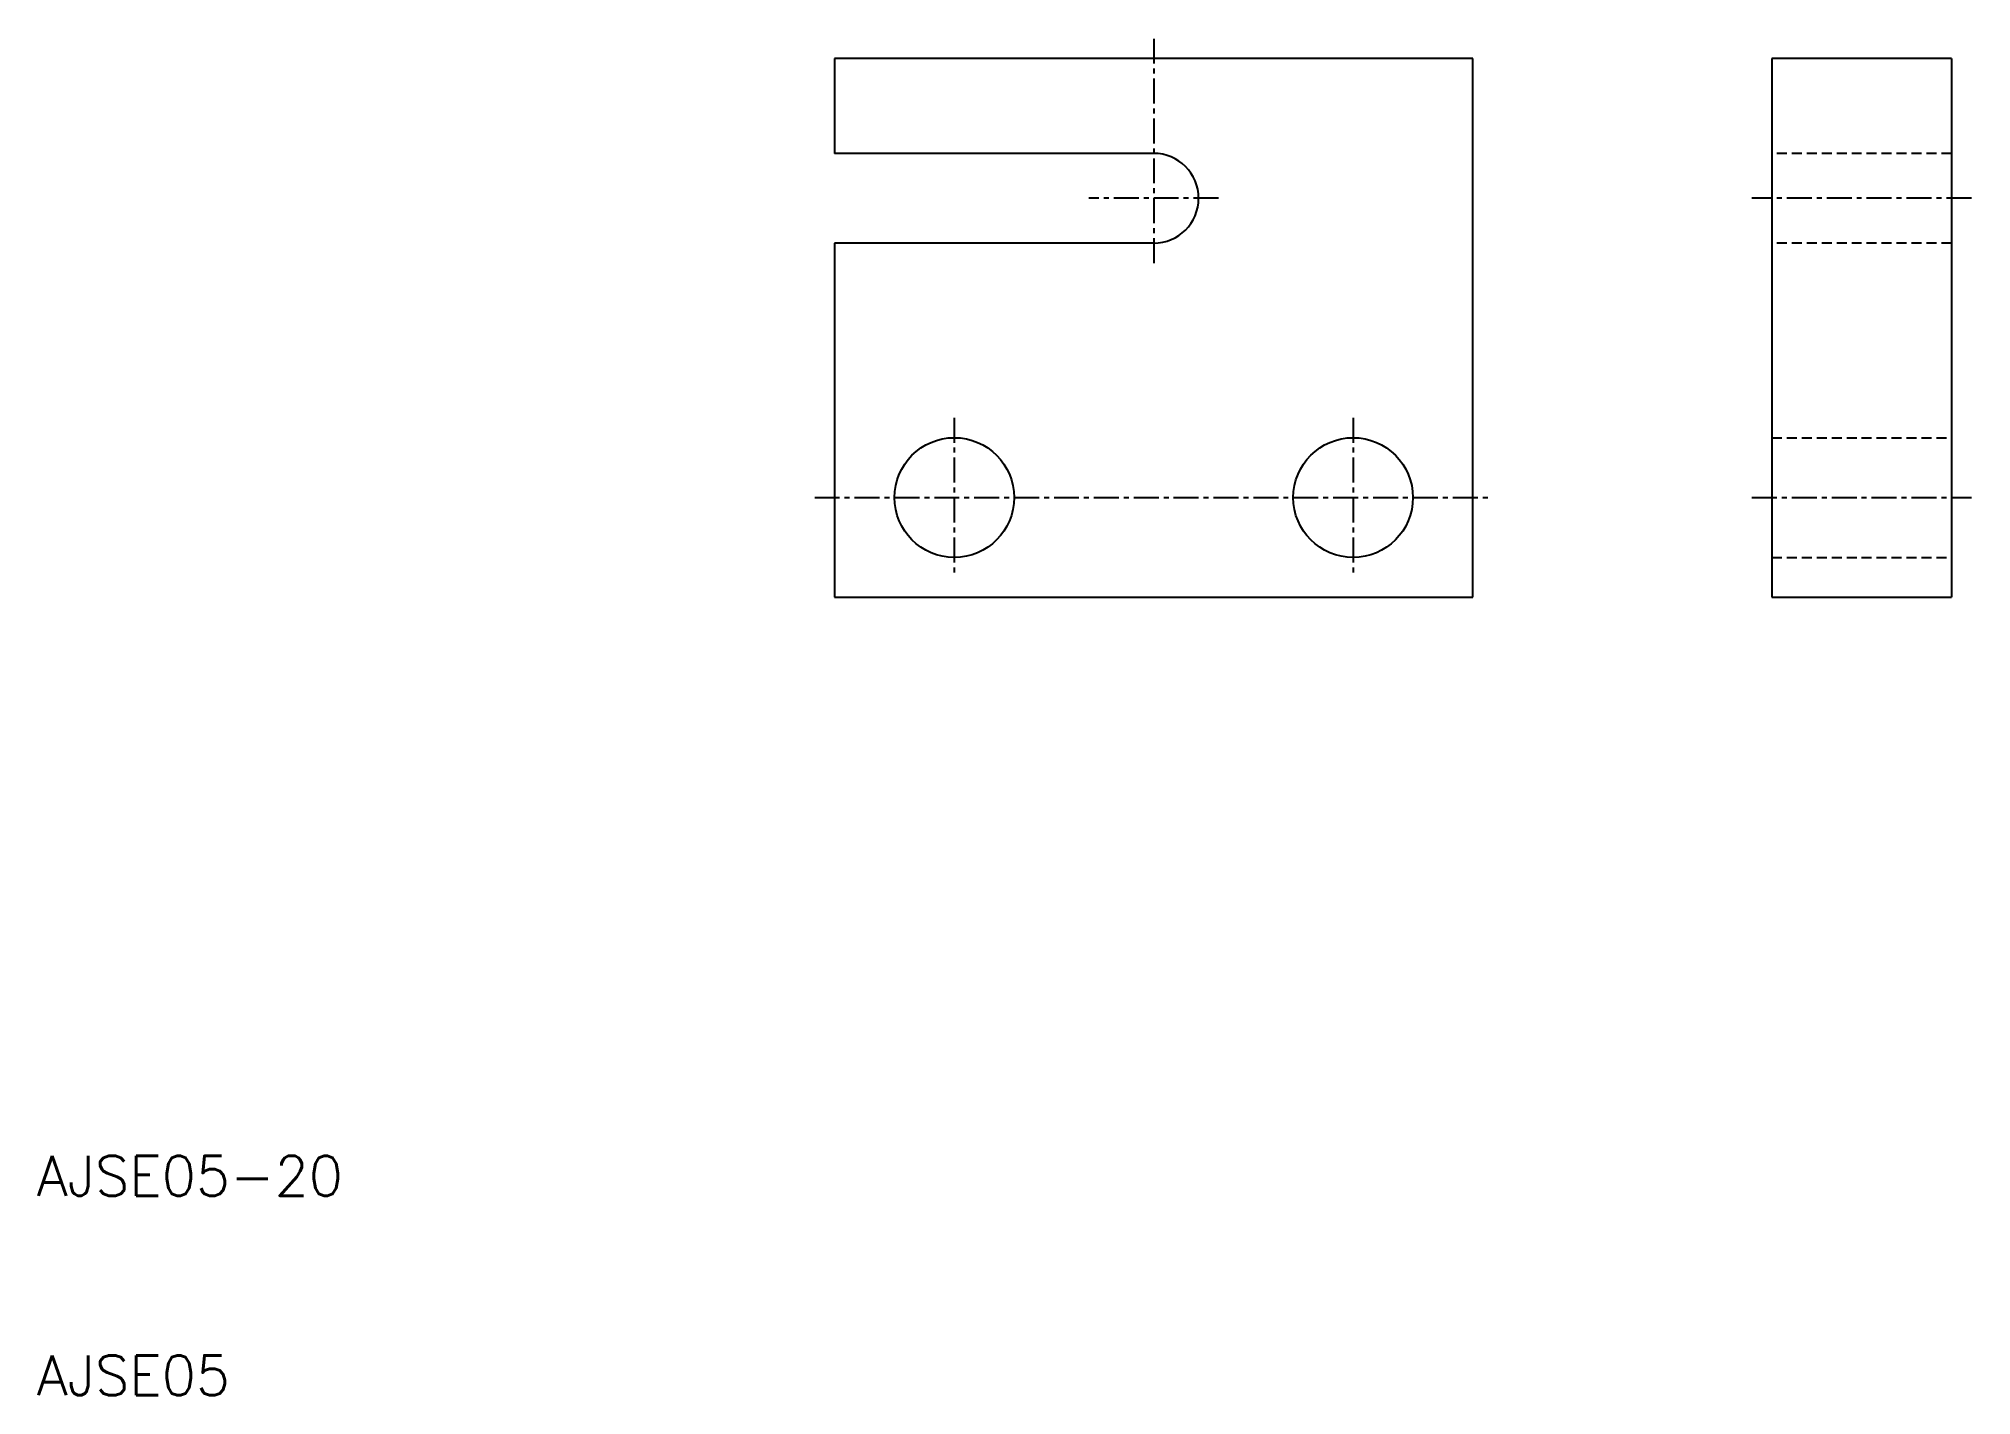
# Model space of a CAD drawing. Extents: x 10.1 to 107, y 10 to 78.
import ezdxf

# ---------------------------------------------------------------- set-up
doc = ezdxf.new("R2010")
doc.units = 0
doc.linetypes.add('CENTER', pattern=[2, 1.25, -0.25, 0.25, -0.25])
doc.linetypes.add('DASHED', pattern=[0.75, 0.5, -0.25])
doc.layers.get('0').update_dxf_attribs({"linetype": 'CONTINUOUS'})
doc.layers.add('CENTER', color=1, linetype='CENTER')
doc.styles.get("Standard").update_dxf_attribs({"font": 'txt.shx'})

msp = doc.modelspace()

# ---------------------------------------------------------------- linework, layer by layer
at = {"color": 7, "linetype": 'CONTINUOUS'}
for p, q in [((82, 77), (50, 77)), ((50, 77), (50, 72.25)), ((82, 50), (82, 77)), ((106, 77), (97, 77)), ((97, 77), (97, 50)), ((106, 77), (106, 50)), ((50, 67.75), (50, 50)), ((50, 50), (82, 50)), ((97, 50), (106, 50))]:
    msp.add_line(p, q, dxfattribs=at)
at = {"linetype": 'CONTINUOUS'}
for p, q in [((66, 72.25), (50, 72.25)), ((66, 67.75), (50, 67.75))]:
    msp.add_line(p, q, dxfattribs=at)
at = {"color": 3, "linetype": 'DASHED'}
for p, q in [((106, 72.25), (97, 72.25)), ((106, 67.75), (97, 67.75)), ((97, 58), (106, 58)), ((97, 52), (106, 52))]:
    msp.add_line(p, q, dxfattribs=at)
at = {"color": 7, "linetype": 'CONTINUOUS'}
for centre in [(56, 55), (76, 55)]:
    msp.add_circle(centre, 3, dxfattribs=at)
at = {"linetype": 'CONTINUOUS'}
msp.add_arc((66, 70), 2.25, 270, 90, dxfattribs=at)
at = {"layer": 'CENTER', "color": 1, "linetype": 'CENTER'}
for p, q in [((66, 78), (66, 66.75)), ((69.25, 70), (62.75, 70)), ((107, 70), (96, 70)), ((56, 59), (56, 51)), ((76, 59), (76, 51)), ((49, 55), (83, 55)), ((96, 55), (107, 55))]:
    msp.add_line(p, q, dxfattribs=at)

# ---------------------------------------------------------------- texts
at = {"color": 7, "linetype": 'CONTINUOUS'}
for s, p in [('AJSE05-20', (10, 20)), ('AJSE05', (10, 10))]:
    msp.add_text(s, height=2, dxfattribs=at).set_placement(p)

doc.saveas('drawing.dxf')
